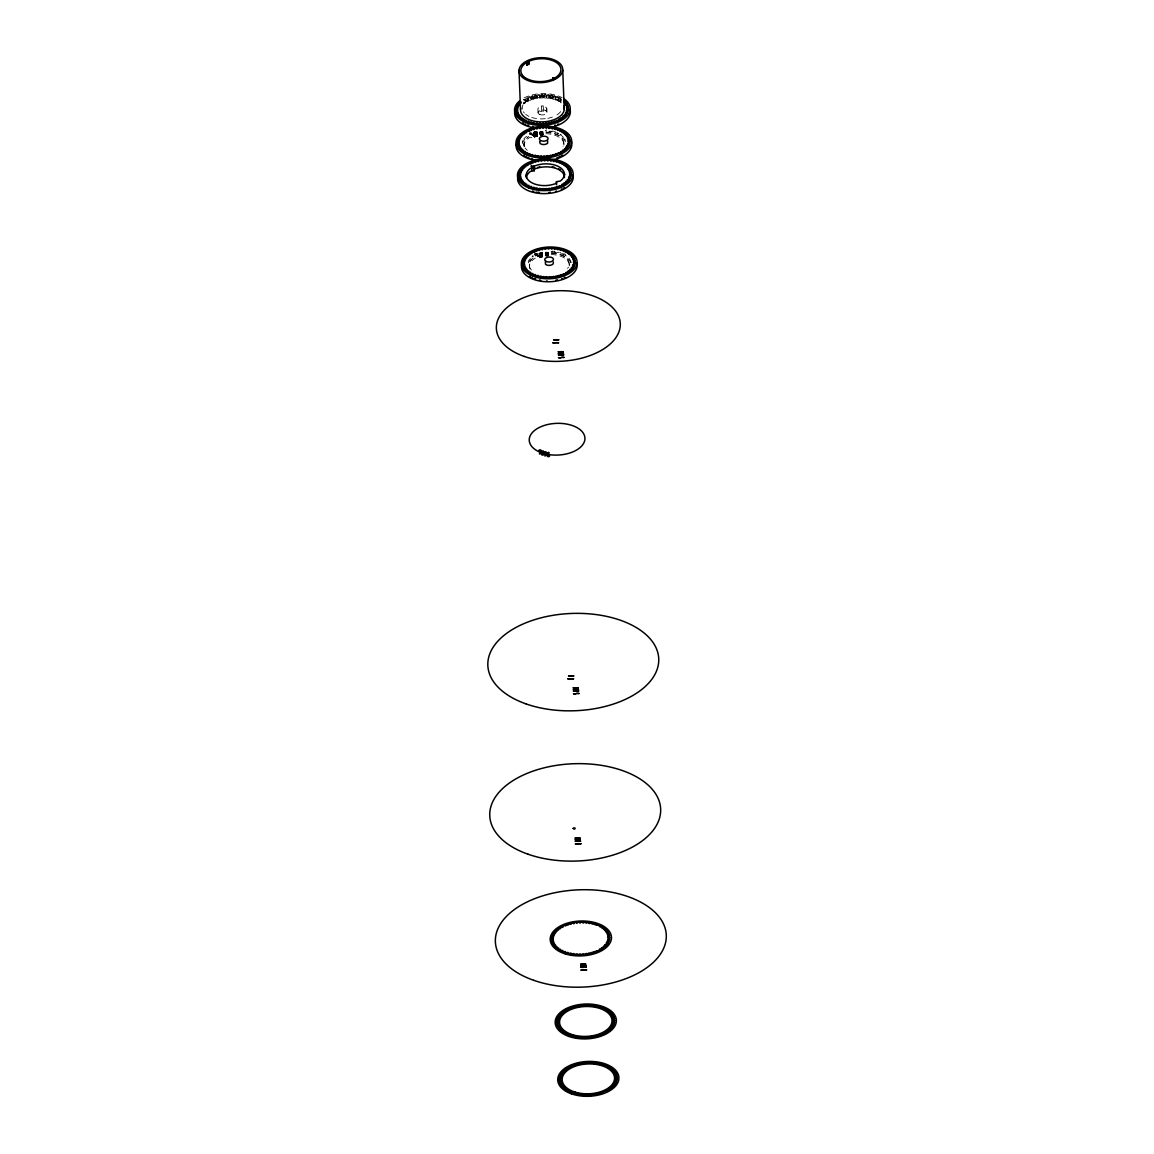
<?xml version="1.0" encoding="UTF-8"?>
<svg xmlns="http://www.w3.org/2000/svg" width="1154" height="1154" viewBox="0 0 1154 1154"><rect width="100%" height="100%" fill="white"/><g stroke="black" fill="none" stroke-linecap="round" stroke-linejoin="round"><path stroke-width="0.75" stroke-dasharray="5 3.75" d="M523.584 102.937C527.248 106.731 525.416 89.161 528.2 101.191C526.022 103.846 525.2 99.042 528.2 101.191M528.085 98.205L525.734 98.436M558.132 98.234C560.195 95.219 562.474 101.61 559.488 101.826C556.372 100.744 558.291 98.205 560.498 98.09M558.247 101.22L560.613 101.09M552.867 96.301C554.959 93.301 557.223 99.706 554.223 99.908C551.122 98.797 553.026 96.272 555.247 96.171M552.982 99.302L555.362 99.172M546.881 95.205C549.001 92.205 551.223 98.638 548.222 98.811C545.15 97.686 547.025 95.176 549.261 95.09M546.996 98.191L549.376 98.09M540.548 94.989C542.668 92.017 544.876 98.465 541.875 98.624C538.803 97.455 540.663 94.974 542.914 94.902M540.663 97.989L543.029 97.888M534.244 95.695C536.394 92.738 538.572 99.201 535.557 99.331C532.513 98.148 534.345 95.681 536.61 95.623M534.36 98.696L536.725 98.609M528.373 97.268C530.552 94.311 532.701 100.802 529.686 100.903C526.657 99.706 528.46 97.253 530.739 97.196M528.489 100.268L530.854 100.196M523.31 99.605L525.647 99.374L523.656 100.081M561.017 102.966L561.032 98.797M555.622 97.08C557.945 94.21 559.892 100.86 556.819 100.773C553.963 99.359 555.593 97.066 557.973 97.124M555.738 100.081L558.089 100.124M549.953 95.551C552.304 92.695 554.208 99.359 551.136 99.258C548.309 97.6 549.91 95.638 552.319 95.609M550.069 98.552L552.434 98.609M553.877 131.239L551.525 131.181M543.736 94.888C546.102 92.06 547.991 98.739 544.919 98.595C542.106 97.138 543.678 94.888 546.102 94.96M543.851 97.888L546.217 97.96M537.36 95.147C539.899 92.219 541.558 99.561 538.226 98.826C535.413 95.854 537.865 95.912 539.711 95.061M559.964 252.423L561.06 253.375M565.373 254.197L565.474 255.149M523.584 102.259L525.806 102.547M532.282 256.505L532.297 255.553M564.724 253.923L562.676 253.894M559.055 252.409L557.18 252.51M550.501 131.21L548.828 131.296A21.984 12.521 -2.2 0 1 558.522 133.835M555.262 131.239L554.439 131.931L555.377 132.537M554.67 250.981L553.891 251.846L555.377 252.25M538.038 112.602L537.908 109.154A4.472 2.539 -2.2 0 1 541.111 106.557L543.145 105.706L543.635 111.375A4.472 2.539 -2.2 0 0 546.837 108.793A4.472 2.539 -2.2 0 0 543.419 106.471L543.145 105.706M561.248 134.427L559.892 134.196M546.607 129.897L545.323 130.705L546.679 131.224M543.39 111.419L543.361 110.669L541.327 111.476A4.472 2.539 -2.2 0 1 537.908 109.154M531.879 137.47L529.917 137.326A19.979 11.367 -2.2 0 0 524.075 146.587M558.276 133.417L557.18 132.71M561.176 100.037L560.382 99.374M550.948 251.846L552.622 251.904L552.795 250.952M533.581 96.215C531.013 93.575 529.643 100.369 532.686 100.009C535.384 98.335 533.638 96.215 531.244 96.474M533.696 99.215L531.359 99.46M541.313 105.779L541.572 111.491M569.239 264.295L569.297 265.795M563.859 143.457L563.917 144.957M546.837 108.793L546.967 112.241M529.325 264.482L529.383 265.983M523.945 143.659L524.003 145.159M539.841 98.234L538.485 97.527L537.49 98.321M524.075 97.931A27.869 15.867 -2.2 0 1 562.2 97.744M523.613 103.499A21.897 12.463 -2.2 0 1 560.555 101.999M560.671 111.592A20.065 11.425 -2.2 0 1 556.416 115.227M552.434 117.073A20.065 11.425 -2.2 0 1 547.804 118.328M545.337 118.689A20.065 11.425 -2.2 0 1 530.955 117.189M528.965 116.352A20.065 11.425 -2.2 0 1 525.661 114.275M524.392 113.063A20.065 11.425 -2.2 0 1 523.397 111.779M522.329 109.01A20.065 11.425 -2.2 0 1 523.079 104.725M523.945 103.355A20.065 11.425 -2.2 0 1 543.044 96.027A20.065 11.425 -2.2 0 1 561.219 103.168M524.19 100.932A27.869 15.867 -2.2 0 1 559.69 99.475M545.943 133.676A19.979 11.367 -2.2 0 1 563.657 146.385M522.214 142.086A21.984 12.521 -2.2 0 1 522.834 140.543M523.786 139.043A21.984 12.521 -2.2 0 1 526.613 136.273M560.455 134.903A21.984 12.521 -2.2 0 1 563.527 137.427M564.609 138.841A21.984 12.521 -2.2 0 1 565.373 140.326M545.885 132.176A19.979 11.367 -2.2 0 1 563.037 146.298M527.32 150.337A19.979 11.367 -2.2 0 1 525.07 147.842M524.392 146.486A19.979 11.367 -2.2 0 1 528.186 136.937M522.272 143.586A21.984 12.521 -2.2 0 1 528.503 136.547M546.145 132.537A21.984 12.521 -2.2 0 1 565.431 141.827M551.323 254.515A19.979 11.367 -2.2 0 1 569.052 267.223M529.83 268.81A19.979 11.367 -2.2 0 1 535.297 258.164M528.272 262.881A21.984 12.521 -2.2 0 1 533.884 257.385M551.525 253.375A21.984 12.521 -2.2 0 1 571.23 264.208M528.215 261.381A21.984 12.521 -2.2 0 1 530.436 258.453M531.994 257.111A21.984 12.521 -2.2 0 1 533.826 255.885M551.468 251.875A21.984 12.521 -2.2 0 1 559.358 253M561.738 253.75A21.984 12.521 -2.2 0 1 571.172 262.708M551.266 253.014A19.979 11.367 -2.2 0 1 567.566 268.493M531.446 269.964A19.979 11.367 -2.2 0 1 533.566 257.775M539.87 114.534A4.472 2.539 -2.2 0 0 546.938 112.573A4.472 2.539 -2.2 0 0 540.692 110.135A4.472 2.539 -2.2 0 0 539.87 114.534"/><path stroke-width="1.5" d="M562.07 188.708L561.349 189.444M534.591 132.869L536.725 131.931L534.576 132.566L536.74 132.883L536.812 134.282L534.129 133.417L534.158 135.22M542.12 253.072L539.971 253.692L542.164 254.068L539.437 253.721M536.769 133.013L534.143 132.349L536.682 131.787L534.1 132.667L536.74 133.143L536.451 134.528M539.971 253.692L542.005 252.611L539.452 253.866L542.135 254.269L539.957 253.404M541.817 132.263C539.582 133.258 540.692 131.21 541.803 132.667M546.073 252.567L546.145 253.837L547.212 252.971M540.678 131.772C543.866 131.758 540.635 133.258 540.62 131.845M534.576 132.566L536.653 132.854L536.74 134.066L534.129 133.417M542.986 134.441C541.269 132.277 538.817 133.316 541.341 134.888C546.275 134.008 536.841 134.701 542.596 133.575M548.381 254.832C544.327 256.476 545.193 254.255 548.265 254.572M539.466 254.327L541.688 254.414L539.481 254.269L539.683 256.13L539.913 254.529L541.659 254.471M546.044 255.207L547.948 254.832L546.03 254.846M534.273 135.335L534.432 136.561L536.913 136.028M539.812 257.4C538.5 256.419 542.697 256.693 542.25 256.433M542.568 134.297C538.009 133.951 544.068 135.119 541.875 133.792M555.002 79.438L554.944 77.938A20.065 11.425 -2.2 0 0 555.997 62.258A20.065 11.425 -2.2 0 0 528.676 61.407L528.705 62.518L526.815 62.388L526.916 65.086L528.734 64.134L528.691 62.922M564.479 187.539L563.599 188.217M534.677 133.446L536.336 134.08L534.518 133.388M539.481 253.606L542.063 252.928M540.144 132.292L540.288 132.768M548.265 253.606C547.688 251.096 546.347 253.894 547.184 253.491M539.812 254.212L541.832 255.366L542.091 253.692M536.264 135.249L536.884 136.172M546.765 252.625L545.871 252.538M541.428 453.58L539.481 453.998L539.625 452.931M539.668 141.452L540.101 143.457A4.371 2.496 -2.2 0 0 547.674 143.154L547.559 140.673M545.38 261.799L545.481 264.295A4.371 2.496 -2.2 0 0 553.054 263.992L553.415 262.088M557.454 279.787L555.723 280.249M536.754 134.369L536.812 133.619L536.668 134.441M542.135 255.193L541.846 254.154L541.832 255.366M545.9 254.154L546.188 253.173M547.486 455.686C546.506 457.633 551.41 456.306 548.857 455.412M550.357 192.17L548.828 192.588M556.488 191.03L555.55 191.463M547.948 255.135L546.058 254.991M560.527 156.381L558.983 156.785M547.025 253.361L545.582 253.202M557.815 157.55L556.791 157.91M562.863 155.213L561.536 155.559M546.073 255.106L547.89 255.02M556.545 184.712L556.43 181.712L560.296 181.048A19.07 10.848 -2.2 0 0 559.661 167.215A19.07 10.848 -2.2 0 0 535.687 165.599L534.071 166.263L534.288 170.749L530.422 171.412A19.07 10.848 -2.2 0 0 526.368 177.817M542.019 454.041C540.389 456.205 546.217 454.561 542.885 453.854M526.916 65.086L528.763 64.018L526.873 63.888M529.801 133.518C533.523 135.653 527.984 132.061 531.835 133.446M531.706 170.561L531.72 166.998L533.307 166.493M535.658 255.524L537.216 254.284L535.658 255.524L535.167 253.967L537.216 254.284M541.947 255.322L542.192 254.457M534.691 133.749L534.778 135.119M539.899 255.222L539.567 256.52L541.543 256.39M534.172 135.379C535.946 140.629 531.561 130.849 536.855 136.172M542.842 132.811L542.697 131.974M528.864 125.223L527.19 125.195M535.701 278.705L534.028 278.662M541.414 132.941L541.514 131.729M558.709 124.026L557.829 124.185M565.547 277.508L564.104 277.537M545.164 454.763L544.991 456.003L546.65 455.166M521.146 103.11L519.372 102.562L521.175 101.941M537.173 192.17L535.99 192.141M547.299 280.985L546.39 281.013M536.87 135.869L534.619 135.956M542.221 256.707L540 256.779M541.615 134.109L540.635 134.08L542.553 134.239M546.808 252.885L548.078 252.813M563.585 101.465L564.681 100.715L563.729 100.124M532.643 158.877L531.287 158.632M555.651 125.238L554.742 125.195M562.488 278.72L561.58 278.677M536.163 134.571L536.249 133.33M530.393 276.571L529.282 276.383M540.793 280.379L539.423 279.874M541.817 132.277L542.423 132.797M547.198 253.101L547.861 253.664M525.647 124.343L524.594 124.069M532.484 277.825L531.431 277.551M533.797 191.578L532.557 190.973M553.112 79.294L553.184 80.391L553.054 77.808L554.944 77.938L553.083 78.919A20.065 11.425 -2.2 0 1 525.762 78.068A20.065 11.425 -2.2 0 1 526.772 62.403L528.676 61.407L528.734 64.134M523.252 123.117L522.445 122.901M533.653 126.926L532.585 126.406M531.258 166.176L533.292 166.118M535.182 254.342L537.23 254.659M526.787 156.987L525.849 156.381M539.466 192.66L538.543 192.054M524.406 155.732L523.627 155.242M529.152 158.026L528.388 157.521M529.787 133.143L530.263 134.326M531.244 165.815L531.72 166.998M535.167 253.967L535.644 255.149M546.808 253.159L546.001 252.668L546.203 255.683M553.054 77.808L553.127 78.89M556.43 181.712L556.516 183.197L554.915 183.861A19.07 10.848 -2.2 0 1 530.941 182.245A19.07 10.848 -2.2 0 1 530.306 168.412L534.172 167.748L534.071 166.263M534.288 170.749L534.187 169.263L535.802 168.599A19.07 10.848 -2.2 0 1 555.204 168.152A19.07 10.848 -2.2 0 1 564.45 177.629M562.748 70.062A21.897 12.463 -2.2 0 1 529.253 81.025A21.897 12.463 -2.2 0 1 530.638 59.402A21.897 12.463 -2.2 0 1 562.748 70.062L564.248 109.313M547.977 254.414L548.035 255.568M547.775 254.37L547.847 255.625M547.256 254.327L547.328 255.395M542.394 133.532L542.452 134.802M542.149 133.503L542.221 134.845M541.875 133.489L541.947 134.556M546.52 254.673L546.722 255.726M541.125 133.835L541.341 134.888M545.77 253.39L545.799 254.861M545.727 253.822L545.712 255.467M540.577 131.7L540.822 134.845M540.476 131.7L540.62 134.802M540.346 132.984L540.332 134.643M541.644 254.168L541.558 255.409M539.957 255.178L539.913 257.4M539.567 255.236L539.61 256.476M534.172 134.398L534.23 135.653M519.011 70.279L520.526 109.529M564.494 99.186A27.869 15.867 -2.2 0 1 561.565 120.434A27.869 15.867 -2.2 0 1 524.291 121.963A27.869 15.867 -2.2 0 1 519.43 101.018M563.772 106.211A21.897 12.463 -2.2 0 1 542.957 121.862A21.897 12.463 -2.2 0 1 520.8 107.957M570.047 109.298A27.869 15.867 -2.2 0 1 551.8 127.142M534.591 127.849A27.869 15.867 -2.2 0 1 515.348 109.572M570.754 140.009A27.869 15.867 -2.2 0 1 553.256 159.786M536.033 160.478A27.869 15.867 -2.2 0 1 516.227 144.192M572.947 174.615A27.869 15.867 -2.2 0 1 547.89 193.483A27.869 15.867 -2.2 0 1 517.555 178.856M525.705 176.403A19.979 11.367 -2.2 0 1 526.267 174.99M533.263 169.018A19.979 11.367 -2.2 0 1 535.341 168.167M537.576 167.46A19.979 11.367 -2.2 0 1 539.942 166.926M552.276 166.868A19.979 11.367 -2.2 0 1 554.569 167.373M558.695 168.888A19.979 11.367 -2.2 0 1 560.455 169.854M564.234 173.446A19.979 11.367 -2.2 0 1 564.926 174.802M576.885 262.78A27.869 15.867 -2.2 0 1 548.309 281.778A27.869 15.867 -2.2 0 1 522.185 263.04M527.19 130.907L529.542 131.022L527.19 130.907M528.647 163.579L530.984 163.695L528.647 163.579M532.571 251.731L534.922 251.846L532.571 251.731M552.853 342.738L555.204 342.853L552.853 342.738M553.617 339.766L555.954 339.882L553.617 339.766M556.214 342.651L558.565 342.767L556.214 342.651M556.387 339.694L558.724 339.81L556.387 339.694M556.69 120.463L559.041 120.579L556.69 120.463M558.147 153.093L560.498 153.208L558.147 153.093M558.363 353.369L560.714 353.485L558.363 353.369M558.291 351.768L560.642 351.883L558.291 351.768M558.55 357.682L560.902 357.798L558.55 357.682M558.435 354.869L560.786 354.985L558.435 354.869M559.603 185.765L561.955 185.881L559.603 185.765M560.887 351.667L563.239 351.782L560.887 351.667M561.118 353.254L563.469 353.369L561.118 353.254M561.334 354.754L563.686 354.869L561.334 354.754M561.709 357.322L564.061 357.437L561.709 357.322M563.527 273.931L565.878 274.046L563.527 273.931M567.826 678.797L570.177 678.913L567.826 678.797M568.59 675.826L570.927 675.941L568.59 675.826M571.187 678.711L573.538 678.826L571.187 678.711M571.36 675.754L573.697 675.869L571.36 675.754M573.408 690.929L575.759 691.044L573.408 690.929M573.336 689.414L575.687 689.529L573.423 689.241M573.264 687.827L575.615 687.943L573.264 687.827M573.524 693.727L575.875 693.842L573.524 693.727M575.327 841.208L577.678 841.324L575.327 841.208M575.255 839.708L577.606 839.823L575.255 839.708M575.182 838.107L577.534 838.222L575.182 838.107M575.457 844.007L577.793 844.122L575.457 844.007M576.091 689.313L578.442 689.428L576.091 689.313M575.86 687.726L578.212 687.842L575.86 687.726M576.308 690.813L578.659 690.929L576.308 690.813M576.683 693.381L579.034 693.496L576.683 693.381M577.779 838.006L580.13 838.121L577.779 838.006M578.01 839.593L580.361 839.708L578.01 839.593M578.226 841.093L580.577 841.208L578.226 841.093M578.601 843.661L580.952 843.776L578.601 843.661M580.808 964.181L583.159 964.297L580.808 964.181M580.938 967.283L583.289 967.398L581.025 967.11M580.88 965.783L583.232 965.898L580.88 965.783M581.068 970.081L583.419 970.197L581.068 970.081M583.39 964.08L585.742 964.196L583.39 964.08M583.621 965.667L585.972 965.783L583.621 965.667M583.852 967.167L586.189 967.283L583.852 967.167M584.212 969.735L586.564 969.85L584.212 969.735M596.849 950.752L599.2 950.867L596.849 950.752M601.825 1033.768L604.177 1033.883L601.825 1033.768M604.379 1091.165L606.73 1091.28L604.379 1091.165M596.993 925.219L599.344 925.335L596.993 925.219M601.97 1008.207L604.321 1008.322L601.97 1008.207M604.523 1065.604L606.874 1065.719L604.523 1065.604M522.661 133.561C524.839 136.114 525.633 131.267 522.661 133.561M524.104 166.234C526.296 168.787 527.075 163.94 524.104 166.234M528.042 254.399C530.22 256.953 531.013 252.106 528.042 254.399M561.233 117.78C563.412 120.333 564.205 115.487 561.233 117.78M562.676 150.424C564.869 152.977 565.648 148.13 562.676 150.424M564.133 183.097C566.326 185.635 567.104 180.789 564.133 183.097M553.646 932.749C555.839 935.303 556.617 930.456 553.646 932.749M568.071 271.248C570.249 273.801 571.042 268.954 568.071 271.248M558.55 1015.736C560.743 1018.29 561.522 1013.443 558.55 1015.736M561.104 1073.148C563.311 1075.687 564.017 1070.883 561.104 1073.148M575.543 954.445C577.721 956.998 578.529 952.151 575.543 954.445M580.491 1037.475C582.655 1040.028 583.39 1035.196 580.491 1037.475M583.044 1094.872C585.208 1097.425 586.03 1092.578 583.044 1094.872M607.769 935.88C609.918 938.433 610.769 933.586 607.769 935.88M612.76 1018.867C614.909 1021.434 615.746 1016.587 612.76 1018.867M615.313 1076.264C617.462 1078.831 618.313 1073.985 615.313 1076.264M517.93 104.12C520.079 106.687 520.93 101.84 517.93 104.12M519.387 136.763C521.536 139.331 522.387 134.484 519.387 136.763M520.843 169.436C522.993 172.004 523.829 167.157 520.843 169.436M524.767 257.602C526.916 260.155 527.767 255.322 524.767 257.602M564.508 114.563C566.657 117.131 567.508 112.284 564.508 114.563M565.965 147.207C568.114 149.775 568.965 144.928 565.965 147.207M567.422 179.88C569.571 182.433 570.364 177.629 567.422 179.88M571.345 268.045C573.495 270.613 574.346 265.766 571.345 268.045M569.485 923.618C571.619 926.186 572.499 921.339 569.485 923.618M574.418 1006.591L576.755 1006.735L574.504 1006.418M576.971 1063.988C579.12 1066.556 579.986 1061.723 576.971 1063.988M556.733 948.415C558.853 950.983 559.748 946.136 556.733 948.415M561.637 1031.431C563.758 1033.998 564.667 1029.152 561.637 1031.431M564.205 1088.828C566.326 1091.395 567.22 1086.563 564.205 1088.828M516.112 107.639C518.233 110.221 519.141 105.389 516.112 107.639M517.569 140.283C519.689 142.865 520.598 138.018 517.569 140.283M519.026 172.956C521.146 175.538 522.055 170.691 519.026 172.956M522.95 261.121C525.07 263.703 525.979 258.857 522.95 261.121M566.326 111.029C568.432 113.611 569.34 108.764 566.326 111.029M567.768 143.673C569.888 146.255 570.797 141.408 567.768 143.673M569.225 176.346C571.345 178.928 572.254 174.081 569.225 176.346M573.163 264.511C575.269 267.079 576.178 262.246 573.163 264.511M601.494 948.054C603.6 950.636 604.537 945.79 601.494 948.054M606.47 1031.07C608.591 1033.652 609.514 1028.805 606.47 1031.07M609.038 1088.467C611.144 1091.049 612.067 1086.202 609.038 1088.467M591.497 923.431C593.589 926.013 594.541 921.18 591.497 923.431M596.459 1006.418L598.796 1006.576L596.546 1006.245M599.013 1063.815C601.104 1066.397 602.056 1061.565 599.013 1063.815M515.881 111.274C517.958 113.871 518.939 109.024 515.881 111.274M517.338 143.918C519.415 146.5 520.396 141.668 517.338 143.918M518.795 176.591C520.872 179.173 521.853 174.341 518.795 176.591M522.719 264.756C524.81 267.339 525.777 262.506 522.719 264.756M566.556 107.394C568.633 109.976 569.614 105.144 566.556 107.394M568.013 140.023C570.09 142.62 571.071 137.788 568.013 140.023M569.47 172.696C571.547 175.293 572.514 170.446 569.47 172.696M573.394 260.862C575.471 263.458 576.452 258.611 573.394 260.862M551.814 936.298C553.891 938.894 554.872 934.048 551.814 936.298M556.718 1019.299C558.796 1021.881 559.777 1017.049 556.718 1019.299M559.272 1076.696C561.349 1079.293 562.33 1074.446 559.272 1076.696M581.991 954.372C584.054 956.969 585.064 952.137 581.991 954.372M586.939 1037.403C589.002 1039.999 590.011 1035.152 586.939 1037.403M589.506 1094.8C591.555 1097.396 592.579 1092.564 589.506 1094.8M517.237 114.78C519.286 117.391 520.324 112.558 517.237 114.78M518.694 147.423C520.742 150.02 521.781 145.188 518.694 147.423M520.151 180.096C522.199 182.693 523.238 177.86 520.151 180.096M524.089 268.262C526.123 270.858 527.162 266.026 524.089 268.262M565.2 103.86C567.249 106.471 568.287 101.639 565.2 103.86M566.657 136.504C568.706 139.115 569.73 134.282 566.657 136.504M568.114 169.176C570.163 171.773 571.129 166.984 568.114 169.176M572.038 257.342C574.086 259.938 575.125 255.106 572.038 257.342M606.34 932.302C608.374 934.913 609.413 930.081 606.34 932.302M611.317 1015.304C613.365 1017.9 614.404 1013.068 611.317 1015.304M613.87 1072.701C615.919 1075.297 616.957 1070.465 613.87 1072.701M563.787 925.45L566.109 925.638L563.873 925.277M568.706 1008.423C570.725 1011.034 571.793 1006.201 568.706 1008.423M571.259 1065.82C573.278 1068.431 574.36 1063.599 571.259 1065.82M561.075 950.983C563.094 953.608 564.191 948.776 561.075 950.983M565.994 1034.013C568.013 1036.624 569.11 1031.791 565.994 1034.013M568.561 1091.41C570.566 1094.021 571.663 1089.188 568.561 1091.41M520.108 117.953C522.113 120.564 523.224 115.732 520.108 117.953M521.565 150.583C523.57 153.208 524.681 148.376 521.565 150.583M523.022 183.255C525.027 185.881 526.123 181.048 523.022 183.255M526.945 271.421C528.95 274.032 530.061 269.214 526.945 271.421M563.787 133.33C565.806 135.941 566.902 131.109 563.787 133.33M565.244 166.003C567.263 168.614 568.359 163.781 565.244 166.003M569.182 254.154C571.187 256.779 572.283 251.947 569.182 254.154M605.013 944.852C607.004 947.477 608.129 942.645 605.013 944.852M609.99 1027.868C611.981 1030.493 613.106 1025.661 609.99 1027.868M612.543 1085.265C614.548 1087.89 615.673 1083.058 612.543 1085.265M585.381 922.421C587.357 925.046 588.511 920.228 585.381 922.421M590.329 1005.394C592.305 1008.019 593.459 1003.201 590.329 1005.394M592.882 1062.805C594.858 1065.43 596.027 1060.598 592.882 1062.805M524.305 120.564C526.267 123.204 527.436 118.372 524.305 120.564M525.762 153.208C527.724 155.833 528.893 151.015 525.762 153.208M527.219 185.881C529.181 188.506 530.35 183.688 527.219 185.881M531.143 274.046C533.119 276.671 534.273 271.854 531.143 274.046M559.603 130.69C561.58 133.316 562.748 128.498 559.603 130.69M561.06 163.363C563.037 165.988 564.191 161.171 561.06 163.363M539.005 450.363C540.966 453.003 542.135 448.17 539.005 450.363M564.984 251.529C566.96 254.154 568.129 249.322 564.984 251.529M551.439 939.947C553.386 942.587 554.584 937.755 551.439 939.947M556.343 1022.963C558.291 1025.589 559.401 1020.785 556.343 1022.963M558.897 1080.36C560.858 1082.986 562.041 1078.168 558.897 1080.36M588.324 953.464C590.271 956.103 591.483 951.285 588.324 953.464M593.286 1036.494C595.219 1039.134 596.445 1034.301 593.286 1036.494M595.839 1093.891C597.786 1096.531 598.998 1091.698 595.839 1093.891M529.556 122.483C531.489 125.122 532.73 120.305 529.556 122.483M531.013 155.126C532.946 157.766 534.172 152.948 531.013 155.126M532.47 187.799C534.403 190.439 535.629 185.621 532.47 187.799M554.353 128.758C556.286 131.397 557.512 126.579 554.353 128.758M536.394 275.965C538.024 278.532 539.87 274.046 536.509 275.792M555.81 161.43C557.743 164.07 558.969 159.252 555.81 161.43M559.733 249.596C561.666 252.236 562.907 247.418 559.733 249.596M544.255 452.281C546.188 454.921 547.414 450.103 544.255 452.281M603.513 929.057C605.446 931.696 606.687 926.878 603.513 929.057M608.49 1012.044C610.423 1014.683 611.663 1009.865 608.49 1012.044M611.057 1069.441C612.976 1072.08 614.216 1067.262 611.057 1069.441M558.897 927.946C560.815 930.6 562.085 925.782 558.897 927.946M563.816 1010.933C565.72 1013.587 567.003 1008.769 563.816 1010.933M566.369 1068.33C568.287 1070.984 569.557 1066.166 566.369 1068.33M535.557 123.579C537.447 126.219 538.745 121.415 535.557 123.579M536.999 156.208C538.904 158.863 540.187 154.045 536.999 156.208M538.456 188.881C540.361 191.535 541.644 186.717 538.456 188.881M548.366 127.661C550.27 130.315 551.554 125.497 548.366 127.661M549.823 160.334C551.713 162.988 553.011 158.17 549.823 160.334M542.394 277.047C544.284 279.701 545.582 274.883 542.394 277.047M553.747 248.499C555.637 251.154 556.863 246.35 553.747 248.499M566.398 952.915C568.287 955.57 569.6 950.752 566.398 952.915M571.331 1035.931C573.221 1038.586 574.519 1033.768 571.331 1035.931M573.884 1093.328C575.774 1095.983 577.072 1091.179 573.884 1093.328M607.206 941.318C609.081 943.986 610.408 939.168 607.206 941.318M612.197 1024.334C614.058 1026.988 615.399 1022.17 612.197 1024.334M614.75 1081.731C616.625 1084.385 617.953 1079.567 614.75 1081.731M541.904 123.766C543.75 126.421 545.106 121.617 541.904 123.766M542.034 127.459C543.88 130.113 545.251 125.31 542.034 127.459M543.346 156.396C545.207 159.064 546.563 154.261 543.346 156.396M543.491 160.132C545.337 162.786 546.693 157.983 543.491 160.132M544.803 189.068C546.664 191.737 548.02 186.934 544.803 189.068M547.414 248.298C549.275 250.952 550.631 246.148 547.414 248.298M548.741 277.234C550.588 279.903 551.958 275.085 548.741 277.234M578.962 922.234C580.823 924.902 582.179 920.099 578.962 922.234M583.91 1005.221C585.756 1007.875 587.126 1003.071 583.91 1005.221M586.463 1062.618C588.324 1065.286 589.68 1060.468 586.463 1062.618M552.521 943.525C554.353 946.193 555.752 941.39 552.521 943.525M557.425 1026.541C559.257 1029.209 560.656 1024.391 557.425 1026.541M559.978 1083.938C561.825 1086.606 563.21 1081.803 559.978 1083.938M535.73 128.166C537.548 130.835 538.976 126.031 535.73 128.166M537.187 160.839C538.99 163.507 540.346 158.718 537.187 160.839M548.208 123.045C550.025 125.714 551.439 120.91 548.208 123.045M549.65 155.689C551.482 158.358 552.896 153.554 549.65 155.689M551.107 188.362C552.925 191.03 554.353 186.227 551.107 188.362M541.111 248.99C542.928 251.673 544.356 246.869 541.111 248.99M555.045 276.513C556.863 279.196 558.291 274.392 555.045 276.513M594.209 951.776C596.027 954.445 597.455 949.641 594.209 951.776M599.171 1034.792C600.989 1037.475 602.417 1032.671 599.171 1034.792M601.739 1092.189C603.556 1094.872 604.97 1090.068 601.739 1092.189M599.46 926.287C601.263 928.97 602.72 924.166 599.46 926.287M604.436 1009.274C606.239 1011.957 607.682 1007.154 604.436 1009.274M606.99 1066.671C608.793 1069.354 610.25 1064.551 606.99 1066.671M555.103 930.989C556.892 933.673 558.377 928.869 555.103 930.989M560.007 1013.977C561.493 1016.602 563.585 1012.145 560.137 1013.818M562.575 1071.374C564.349 1074.057 565.835 1069.268 562.575 1071.374M529.859 129.738C531.33 132.349 533.437 127.892 529.989 129.565M531.316 162.411C533.105 165.094 534.591 160.291 531.316 162.411M554.064 121.459C555.853 124.142 557.339 119.352 554.064 121.459M555.521 154.102C557.31 156.785 558.796 151.982 555.521 154.102M535.254 250.562C537.028 253.26 538.514 248.456 535.254 250.562M556.978 186.775C558.767 189.458 560.253 184.654 556.978 186.775M560.916 274.926C562.69 277.609 564.118 272.849 560.916 274.926M572.413 954.084C574.173 956.767 575.687 951.978 572.413 954.084M577.346 1037.1C579.106 1039.797 580.621 1034.994 577.346 1037.1M579.899 1094.497C581.674 1097.194 583.174 1092.391 579.899 1094.497M607.97 937.625C609.716 940.322 611.259 935.533 607.97 937.625M612.962 1020.626C614.707 1023.324 616.25 1018.535 612.962 1020.626M615.515 1078.024C617.26 1080.721 618.804 1075.932 615.515 1078.024M524.81 132.075C526.238 134.701 528.402 130.258 524.926 131.902M526.267 164.748C528.013 167.431 529.556 162.642 526.267 164.748M559.127 119.107C560.873 121.805 562.431 117.016 559.127 119.107M530.191 252.899C531.936 255.597 533.494 250.807 530.191 252.899M560.584 151.751C562.33 154.448 563.888 149.659 560.584 151.751M562.041 184.424C563.787 187.121 565.345 182.332 562.041 184.424M565.965 272.589C567.71 275.287 569.268 270.498 565.965 272.589M572.586 922.897C574.317 925.595 575.889 920.805 572.586 922.897M577.519 1005.87C579.25 1008.567 580.823 1003.792 577.519 1005.87M580.087 1063.267C581.818 1065.979 583.376 1061.19 580.087 1063.267M555.016 946.828C556.733 949.526 558.334 944.751 555.016 946.828M559.935 1029.844C561.637 1032.541 563.239 1027.767 559.935 1029.844M562.488 1087.241C564.191 1089.939 565.72 1085.178 562.488 1087.241M520.872 135.018C522.574 137.73 524.204 132.955 520.872 135.018M522.329 167.691C524.031 170.403 525.661 165.613 522.329 167.691M526.267 255.856C527.969 258.568 529.585 253.779 526.267 255.856M563.065 116.136C564.768 118.848 566.398 114.073 563.065 116.136M564.522 148.779C566.225 151.491 567.84 146.702 564.522 148.779M565.979 181.452C567.681 184.164 569.297 179.375 565.979 181.452M569.903 269.618C571.605 272.33 573.235 267.54 569.903 269.618M599.344 949.381C601.032 952.093 602.662 947.319 599.344 949.381M604.307 1032.412C606.009 1035.109 607.567 1030.363 604.307 1032.412M606.874 1089.809C608.562 1092.506 610.192 1087.732 606.874 1089.809M594.382 924.152C596.055 926.864 597.714 922.089 594.382 924.152M599.344 1007.125C601.018 1009.837 602.676 1005.062 599.344 1007.125M601.898 1064.522C603.571 1067.234 605.244 1062.459 601.898 1064.522M516.862 105.764C518.535 108.49 520.151 103.745 516.862 105.764M518.319 138.408C519.992 141.12 521.594 136.388 518.319 138.408M519.776 171.08C521.435 173.792 523.123 169.032 519.776 171.08M523.7 259.246C525.358 261.958 527.046 257.183 523.7 259.246M565.633 112.746C567.306 115.458 568.98 110.683 565.633 112.746M567.09 145.375C568.749 148.101 570.437 143.327 567.09 145.375M568.547 178.048C570.206 180.774 571.894 175.999 568.547 178.048M572.471 266.213C574.144 268.94 575.817 264.165 572.471 266.213M552.593 934.408C554.237 937.135 555.939 932.36 552.593 934.408M557.497 1017.41C559.156 1020.122 560.844 1015.347 557.497 1017.41M560.051 1074.807C561.709 1077.519 563.397 1072.744 560.051 1074.807M573.177 828.356C574.822 831.068 576.538 826.307 573.177 828.356M578.803 954.43C580.433 957.142 582.164 952.382 578.803 954.43M583.751 1037.446C585.381 1040.172 587.025 1035.412 583.751 1037.446M586.304 1094.843C587.949 1097.569 589.665 1092.809 586.304 1094.843M607.264 933.975C608.894 936.702 610.639 931.942 607.264 933.975M612.255 1016.977C613.87 1019.703 615.63 1014.929 612.255 1016.977M614.808 1074.374C616.438 1077.1 618.183 1072.326 614.808 1074.374M515.838 109.37C517.454 112.097 519.213 107.336 515.838 109.37M517.295 142.014C518.911 144.74 520.656 139.98 517.295 142.014M518.752 174.687C520.367 177.413 522.113 172.653 518.752 174.687M566.672 109.125C568.287 111.851 570.047 107.091 566.672 109.125M522.675 262.852C524.291 265.579 526.051 260.804 522.675 262.852M568.129 141.769C569.744 144.495 571.504 139.721 568.129 141.769M569.586 174.427C571.201 177.168 572.961 172.393 569.586 174.427M573.509 262.593C575.139 265.319 576.885 260.559 573.509 262.593M566.585 924.354C568.186 927.08 569.961 922.32 566.585 924.354M571.504 1007.327C573.12 1010.067 574.894 1005.307 571.504 1007.327M574.072 1064.738C575.673 1067.464 577.447 1062.704 574.072 1064.738M558.81 949.684C560.397 952.425 562.2 947.665 558.81 949.684M563.715 1032.7C565.301 1035.441 567.119 1030.681 563.715 1032.7M566.282 1090.097C567.869 1092.838 569.672 1088.078 566.282 1090.097M516.401 112.977C517.987 115.717 519.805 110.957 516.401 112.977M517.857 145.606C519.444 148.347 521.262 143.586 517.857 145.606M519.314 178.279C520.901 181.019 522.719 176.259 519.314 178.279M566.109 105.519C567.696 108.245 569.513 103.499 566.109 105.519M523.238 266.444C524.825 269.185 526.642 264.425 523.238 266.444M567.566 138.148C569.153 140.889 570.97 136.129 567.566 138.148M569.023 170.821C570.595 173.562 572.413 168.801 569.023 170.821M572.947 258.986C574.533 261.727 576.351 256.967 572.947 258.986M603.441 946.424C605.013 949.165 606.86 944.405 603.441 946.424M608.432 1029.44C609.99 1032.181 611.836 1027.421 608.432 1029.44M610.985 1086.837C612.558 1089.578 614.39 1084.818 610.985 1086.837M588.526 922.738C590.069 925.479 591.872 920.748 588.526 922.738M593.488 1005.711C595.031 1008.466 596.906 1003.72 593.488 1005.711M596.041 1063.122C597.599 1065.863 599.46 1061.117 596.041 1063.122M518.535 116.338C520.079 119.078 521.954 114.333 518.535 116.338M519.992 148.981C521.536 151.722 523.411 146.976 519.992 148.981M521.449 181.654C522.993 184.395 524.868 179.649 521.449 181.654M563.989 102.129C565.518 104.884 567.335 100.153 563.989 102.129M565.446 134.773C566.975 137.528 568.864 132.768 565.446 134.773M525.373 269.805C526.916 272.56 528.734 267.843 525.373 269.805M566.902 167.445C568.432 170.201 570.321 165.44 566.902 167.445M570.826 255.611C572.37 258.352 574.245 253.606 570.826 255.611M551.482 938.043C553.011 940.784 554.901 936.038 551.482 938.043M556.387 1021.045C557.916 1023.786 559.805 1019.04 556.387 1021.045M558.94 1078.442C560.469 1081.183 562.373 1076.437 558.94 1078.442M585.237 953.94C586.434 956.608 588.958 952.238 585.381 953.767M590.184 1036.956C591.699 1039.711 593.632 1034.965 590.184 1036.956M592.752 1094.353C594.267 1097.093 596.156 1092.405 592.752 1094.353M522.098 119.251C523.599 122.007 525.546 117.275 522.098 119.251M523.555 151.895C525.041 154.65 527.003 149.905 523.555 151.895M525.012 184.568C526.498 187.323 528.46 182.577 525.012 184.568M561.897 131.845C563.383 134.6 565.345 129.868 561.897 131.845M563.354 164.517C564.84 167.272 566.802 162.541 563.354 164.517M528.936 272.719C530.436 275.489 532.383 270.743 528.936 272.719M567.278 252.683C568.778 255.438 570.725 250.692 567.278 252.683M605.129 930.542C606.615 933.312 608.576 928.566 605.129 930.542M610.12 1013.529C611.606 1016.299 613.567 1011.553 610.12 1013.529M612.673 1070.941C614.159 1073.696 616.121 1068.95 612.673 1070.941M561.262 926.532C562.416 929.215 564.998 924.859 561.407 926.374M566.181 1009.519C567.653 1012.274 569.643 1007.543 566.181 1009.519M568.734 1066.916C570.206 1069.686 572.196 1064.94 568.734 1066.916M526.859 121.545C528.316 124.3 530.335 119.583 526.859 121.545M528.316 154.174C529.773 156.944 531.792 152.213 528.316 154.174M529.773 186.847C531.215 189.617 533.162 184.9 529.773 186.847M557.137 129.536C558.594 132.306 560.613 127.575 557.137 129.536M558.594 162.209C560.051 164.979 562.07 160.247 558.594 162.209M533.696 275.013C535.153 277.782 537.173 273.051 533.696 275.013M562.517 250.375C563.974 253.144 565.994 248.413 562.517 250.375M541.558 451.344C543.015 454.099 545.034 449.382 541.558 451.344M563.671 951.949C565.128 954.719 567.148 949.987 563.671 951.949M568.605 1034.979C570.047 1037.749 572.081 1033.018 568.605 1034.979M571.158 1092.376C572.615 1095.132 574.562 1090.443 571.158 1092.376M606.326 943.034C607.754 945.804 609.802 941.087 606.326 943.034M611.303 1026.036C612.745 1028.82 614.793 1024.088 611.303 1026.036M613.87 1083.447C615.298 1086.217 617.347 1081.486 613.87 1083.447M532.528 123.06C533.941 125.829 536.033 121.112 532.528 123.06M533.985 155.689C535.398 158.473 537.476 153.756 533.985 155.689M551.468 128.022C552.881 130.791 554.973 126.075 551.468 128.022M535.442 188.362C536.855 191.146 538.932 186.429 535.442 188.362M552.925 160.695C554.353 163.464 556.358 158.776 552.925 160.695M539.365 276.527C540.779 279.297 542.87 274.58 539.365 276.527M556.863 248.846C558.276 251.63 560.354 246.913 556.863 248.846M547.227 452.844C548.64 455.628 550.718 450.911 547.227 452.844M582.236 922.147C583.65 924.917 585.727 920.2 582.236 922.147M587.184 1005.12C588.598 1007.889 590.675 1003.172 587.184 1005.12M589.737 1062.517C591.151 1065.286 593.228 1060.569 589.737 1062.517M551.843 941.678C553.228 944.462 555.348 939.745 551.843 941.678M556.747 1024.68C558.132 1027.464 560.253 1022.747 556.747 1024.68M559.301 1082.077C560.7 1084.861 562.734 1080.173 559.301 1082.077M591.396 952.627C592.767 955.411 594.901 950.708 591.396 952.627M596.358 1035.657C597.729 1038.441 599.878 1033.724 596.358 1035.657M598.912 1093.054C600.282 1095.838 602.431 1091.121 598.912 1093.054M538.745 123.694C540.115 126.478 542.265 121.776 538.745 123.694M545.265 127.358C546.635 130.142 548.785 125.44 545.265 127.358M540.202 156.338C541.572 159.122 543.722 154.42 540.202 156.338M546.722 160.031C548.092 162.815 550.242 158.112 546.722 160.031M541.659 189.011C543.029 191.795 545.178 187.092 541.659 189.011M550.646 248.197C552.016 250.981 554.165 246.264 550.646 248.197M545.582 277.176C546.953 279.96 549.116 275.243 545.582 277.176M601.681 927.513C603.037 930.312 605.201 925.595 601.681 927.513M606.658 1010.5C608.014 1013.284 610.178 1008.582 606.658 1010.5M609.211 1067.897C610.567 1070.696 612.745 1065.979 609.211 1067.897M532.21 134.845L533.235 134.946L532.21 134.845M537.591 255.669L538.615 255.784L537.591 255.669M537.605 256.044L538.629 256.159L537.605 256.044M556.906 929.316C558.233 932.115 560.44 927.412 556.906 929.316M561.81 1012.318C563.152 1015.102 565.359 1010.399 561.81 1012.318M564.364 1069.715C565.705 1072.499 567.912 1067.796 564.364 1069.715M538.889 127.618C540.216 130.402 542.438 125.714 538.889 127.618M545.121 123.435C546.448 126.219 548.669 121.531 545.121 123.435M540.346 160.291C541.673 163.075 543.895 158.386 540.346 160.291M546.578 156.064C547.905 158.863 550.126 154.16 546.578 156.064M548.035 188.737C549.362 191.535 551.583 186.833 548.035 188.737M544.284 248.442C545.611 251.24 547.818 246.538 544.284 248.442M551.973 276.902C553.3 279.701 555.507 274.998 551.973 276.902M569.384 953.507C570.696 956.305 572.932 951.617 569.384 953.507M574.317 1036.537C575.63 1039.336 577.865 1034.633 574.317 1036.537M576.87 1093.934C578.197 1096.718 580.39 1092.073 576.87 1093.934M607.812 939.399C609.11 942.198 611.375 937.51 607.812 939.399M612.803 1022.401C614.101 1025.199 616.366 1020.511 612.803 1022.401M615.356 1079.798C616.654 1082.596 618.919 1077.908 615.356 1079.798M532.773 128.758C534.057 131.556 536.336 126.882 532.773 128.758M551.266 122.266C552.55 125.065 554.829 120.391 551.266 122.266M534.215 161.43C535.514 164.229 537.793 159.555 534.215 161.43M552.723 154.91C554.007 157.709 556.286 153.02 552.723 154.91M554.18 187.583C555.463 190.381 557.743 185.693 554.18 187.583M538.153 249.596C539.437 252.394 541.716 247.706 538.153 249.596M558.103 275.748C559.387 278.547 561.666 273.859 558.103 275.748M575.803 922.378C577.072 925.176 579.38 920.503 575.803 922.378M580.736 1005.35C582.02 1008.163 584.313 1003.475 580.736 1005.35M583.289 1062.762C584.559 1065.56 586.795 1060.887 583.289 1062.762M553.646 945.14C554.901 947.939 557.238 943.265 553.646 945.14M558.55 1028.142C559.82 1030.955 562.142 1026.281 558.55 1028.142M561.118 1085.539C562.373 1088.352 564.695 1083.678 561.118 1085.539M527.58 155.372A27.869 15.867 -2.2 0 0 571.562 142.923A27.869 15.867 -2.2 0 0 532.383 127.878A27.869 15.867 -2.2 0 0 527.58 155.372M540.692 140.572A4.371 2.496 -2.2 0 0 547.962 139.172A4.371 2.496 -2.2 0 0 542.467 136.331A4.371 2.496 -2.2 0 0 540.692 140.572M529.037 188.044A27.869 15.867 -2.2 0 0 573.019 175.596A27.869 15.867 -2.2 0 0 533.84 160.55A27.869 15.867 -2.2 0 0 529.037 188.044M532.96 276.21A27.869 15.867 -2.2 0 0 576.942 263.747A27.869 15.867 -2.2 0 0 537.764 248.716A27.869 15.867 -2.2 0 0 532.96 276.21M546.073 261.41A4.371 2.496 -2.2 0 0 553.343 259.996A4.371 2.496 -2.2 0 0 547.847 257.169A4.371 2.496 -2.2 0 0 546.073 261.41M524.147 356.398A62.013 35.298 -2.2 0 0 620.188 326.568A62.013 35.298 -2.2 0 0 530.624 295.179A62.013 35.298 -2.2 0 0 524.147 356.398M526.181 703.954A85.511 48.67 -2.2 0 0 658.602 662.829A85.511 48.67 -2.2 0 0 535.095 619.525A85.511 48.67 -2.2 0 0 526.181 703.954M528.099 854.234A85.511 48.67 -2.2 0 0 660.521 813.108A85.511 48.67 -2.2 0 0 537.028 769.805A85.511 48.67 -2.2 0 0 528.099 854.234M533.711 980.309A85.511 48.67 -2.2 0 0 666.146 939.183A85.511 48.67 -2.2 0 0 542.64 895.879A85.511 48.67 -2.2 0 0 533.711 980.309M565.417 953.954A30.668 17.454 -2.2 0 0 611.476 937.726A30.668 17.454 -2.2 0 0 565.59 923.705A30.668 17.454 -2.2 0 0 565.417 953.954M568.908 1036.451A30.61 17.425 -2.2 0 0 616.323 1021.723A30.61 17.425 -2.2 0 0 572.096 1006.216A30.61 17.425 -2.2 0 0 568.908 1036.451M572.586 1034.72A26.239 14.944 -2.2 0 0 612.009 1020.828A26.239 14.944 -2.2 0 0 572.73 1008.827A26.239 14.944 -2.2 0 0 572.586 1034.72M575.154 1092.117A26.239 14.944 -2.2 0 0 614.563 1078.225A26.239 14.944 -2.2 0 0 575.298 1066.238A26.239 14.944 -2.2 0 0 575.154 1092.117M571.461 1093.848A30.61 17.425 -2.2 0 0 618.876 1079.12A30.61 17.425 -2.2 0 0 574.663 1063.613A30.61 17.425 -2.2 0 0 571.461 1093.848M540.822 452.527A27.869 15.867 -2.2 0 0 584.804 440.078A27.869 15.867 -2.2 0 0 545.626 425.047A27.869 15.867 -2.2 0 0 540.822 452.527"/></g></svg>
